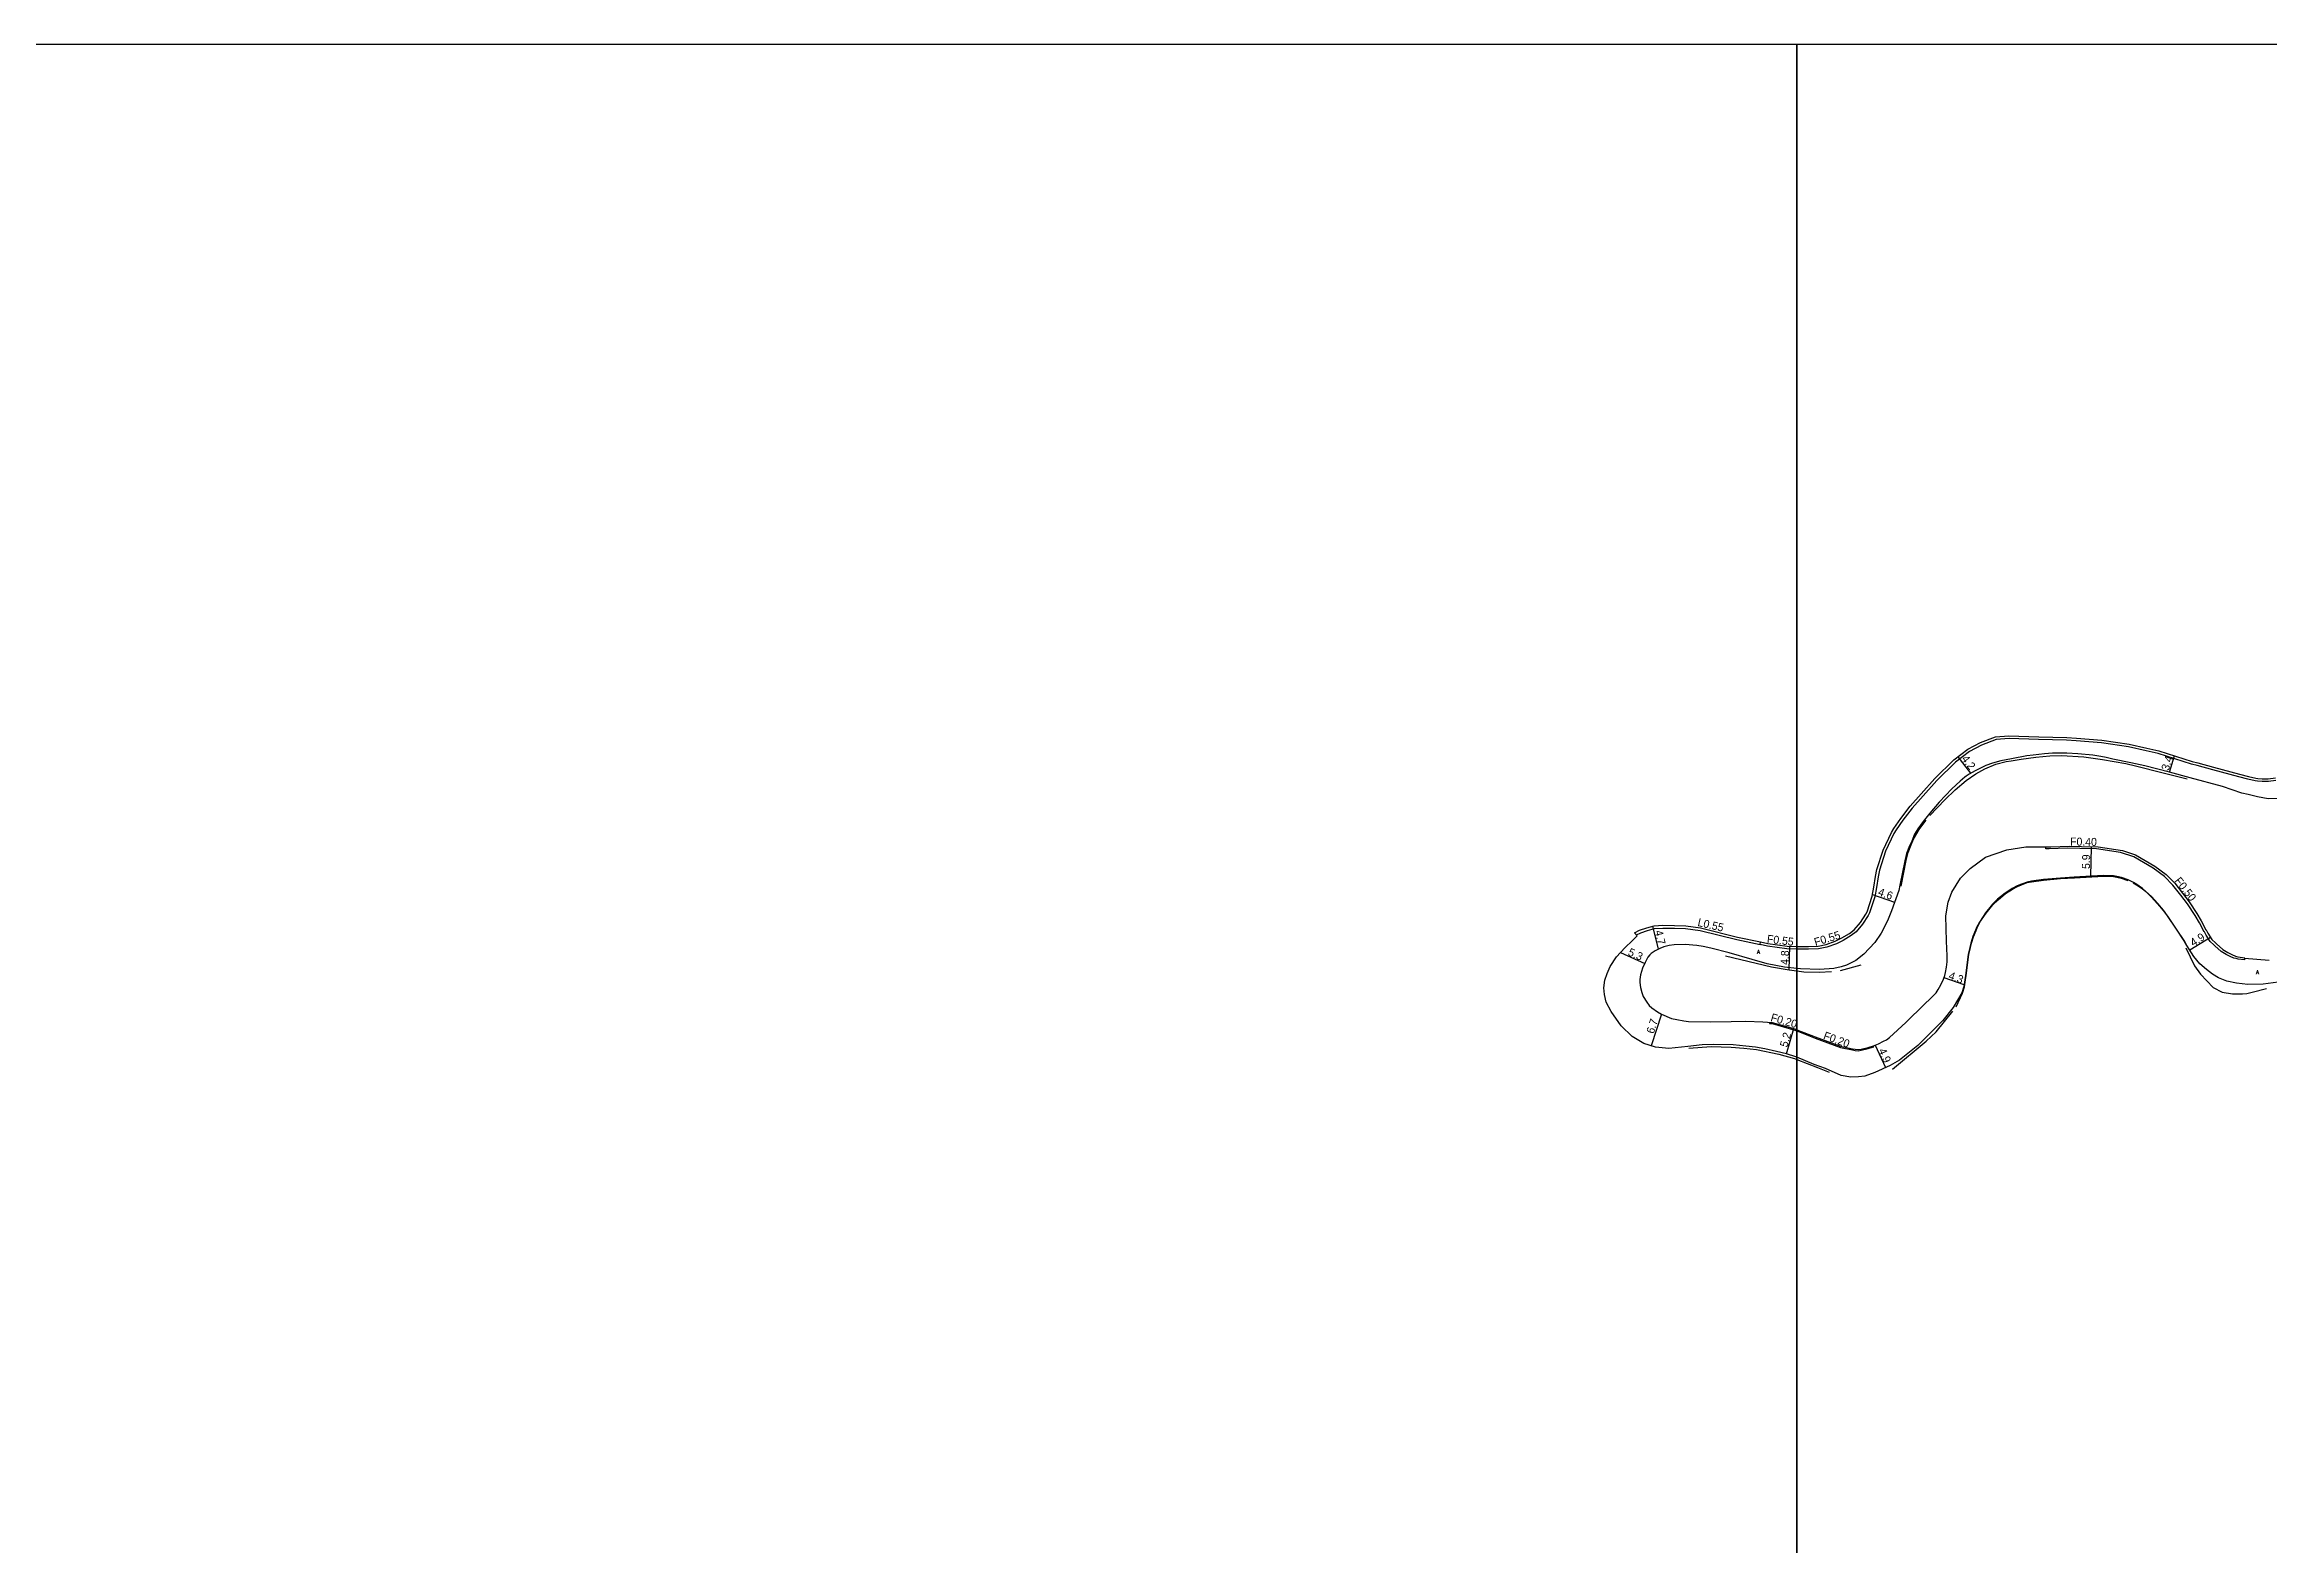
# Model space of a CAD drawing. Header units: metres. Extents: x -24000 to -20000, y -93000 to -89999.
# Drawn here: x -21950.4 to -21505.7, y -90300 to -90000 of the extents above; entities that cross this region are included whole.
import ezdxf

# ---------------------------------------------------------------- set-up
doc = ezdxf.new("R2010")
doc.units = ezdxf.units.M
doc.header["$LTSCALE"] = 2.5
for name, color, linetype in [('側溝・桝', 7, 'Continuous'), ('図郭', 7, 'Continuous'), ('幅員', 7, 'Continuous'), ('歩道・分離帯・安全施設', 7, 'Continuous'), ('舗装', 7, 'Continuous'), ('道路', 7, 'Continuous')]:
    doc.layers.add(name, color=color, linetype=linetype)
doc.styles.get("Standard").update_dxf_attribs({"font": ''})
doc.styles.add('YOKO_DECO', font='txt.shx', dxfattribs={"bigfont": 'extfont.shx'})
doc.styles.get('Standard').set_extended_font_data('@MS PGothic')

msp = doc.modelspace()

# ---------------------------------------------------------------- linework, layer by layer
at = {"layer": '側溝・桝'}
for points in [[(-21504.21, -90147.2), (-21505.7, -90147.4), (-21506.96, -90147.43), (-21507.89, -90147.36), (-21508.33, -90147.3), (-21509.84, -90146.92), (-21511.6, -90146.44), (-21516.83, -90145.04), (-21519.94, -90144.17), (-21521.06, -90143.93), (-21527.76, -90141.81), (-21530.14, -90141.25), (-21533.67, -90140.48), (-21539.1, -90139.7), (-21544.12, -90139.26), (-21546.05, -90139.13), (-21551.66, -90139), (-21557.57, -90138.79), (-21560.14, -90138.99), (-21563.05, -90140.12), (-21565.49, -90141.41), (-21568.25, -90143.52), (-21572.03, -90147.18), (-21574.73, -90150.25), (-21576.91, -90152.71), (-21578.79, -90155.1), (-21580.13, -90157.09), (-21580.58, -90157.83), (-21582.26, -90161.35), (-21583.46, -90165.13), (-21583.73, -90166.47), (-21584.06, -90168.6), (-21584.38, -90170.48), (-21585.44, -90173.68), (-21585.71, -90174.18), (-21586.85, -90175.95), (-21588.15, -90177.47), (-21589.16, -90178.23), (-21590.73, -90179.17), (-21592.09, -90179.85), (-21593.99, -90180.52), (-21595.69, -90180.86), (-21597.69, -90180.95), (-21598.95, -90180.95), (-21600, -90180.91)], [(-21510.47, -90182.73), (-21510.5, -90183.07), (-21511.72, -90182.9), (-21512.14, -90182.83), (-21512.61, -90182.71), (-21513.37, -90182.42), (-21514.16, -90182.02), (-21515.15, -90181.4), (-21516.43, -90180.29), (-21516.65, -90180.05), (-21517.33, -90179.39), (-21518.17, -90178.15), (-21518.5, -90177.47), (-21518.56, -90177.49), (-21519.46, -90175.65), (-21520.37, -90174.17), (-21521.86, -90171.88), (-21523.23, -90170.14), (-21524.79, -90168.13), (-21526.5, -90166.4), (-21528.74, -90164.7), (-21532.59, -90162.45), (-21535.25, -90161.58), (-21540.1, -90160.87), (-21543.43, -90160.8), (-21545.91, -90160.72), (-21549.53, -90160.89), (-21550.19, -90160.89), (-21550.19, -90160.49)], [(-21632.09, -90178.09), (-21631.22, -90177.65), (-21629.87, -90177.17), (-21628.46, -90176.83), (-21626.79, -90176.7), (-21624.47, -90176.71), (-21622.25, -90176.83), (-21620.79, -90176.98), (-21619.35, -90177.2), (-21611.97, -90179.03), (-21607.35, -90180.03)], [(-21600, -90180.91), (-21601.99, -90180.85), (-21605.86, -90180.36), (-21607.35, -90180.03), (-21607.24, -90179.49)], [(-21605.45, -90195.57), (-21605.46, -90195.79), (-21604.93, -90195.83), (-21600.42, -90197.11), (-21600, -90197.27)], [(-21600, -90197.27), (-21596.34, -90198.71), (-21591.26, -90200.58), (-21588.86, -90201.08), (-21588.33, -90201.17), (-21587.74, -90201.26), (-21587.12, -90201.16), (-21585.75, -90200.82), (-21584.68, -90200.48), (-21584.62, -90200.46), (-21584.68, -90200.27)]]:
    msp.add_lwpolyline(points, dxfattribs=at)
at = {"layer": '図郭'}
for points in [[(-22400, -90600), (-21600, -90600), (-21600, -90000), (-22400, -90000)], [(-21600, -90600), (-20800, -90600), (-20800, -90000), (-21600, -90000)]]:
    msp.add_lwpolyline(points, close=True, dxfattribs=at)
at = {"layer": '幅員'}
for points in [[(-21565.22, -90145.76), (-21567.76, -90142.45)], [(-21525.48, -90145.53), (-21524.45, -90142.29)], [(-21541.23, -90166.38), (-21541.11, -90160.44)], [(-21584.85, -90169.98), (-21580.47, -90171.54)], [(-21627.69, -90180.92), (-21628.78, -90176.35)], [(-21517.27, -90178.58), (-21521.41, -90181.14)], [(-21635.29, -90181.62), (-21630.43, -90183.77)], [(-21601.55, -90185.07), (-21601.39, -90180.32)], [(-21566.56, -90188.09), (-21570.57, -90186.66)], [(-21627.08, -90193.92), (-21629.1, -90200.29)], [(-21602.05, -90201.85), (-21600.62, -90196.83)], [(-21584.33, -90200.12), (-21582.28, -90204.62)]]:
    msp.add_lwpolyline(points, dxfattribs=at)
at = {"layer": '歩道・分離帯・安全施設'}
for points in [[(-21573.39, -90154.2), (-21570.43, -90151.06), (-21568.33, -90149.08), (-21566.16, -90147.23), (-21564.18, -90145.84), (-21562.42, -90144.87), (-21560.19, -90143.95), (-21558.14, -90143.41), (-21557.12, -90143.24), (-21555.14, -90142.93), (-21552.2, -90142.52), (-21549.44, -90142.28), (-21547.1, -90142.2), (-21542.61, -90142.46), (-21538.91, -90142.97), (-21534.23, -90143.81), (-21532.25, -90144.29), (-21526.78, -90145.67), (-21521.95, -90146.9)], [(-21579.17, -90168.32), (-21578.17, -90163.21), (-21577.73, -90161.6), (-21577.11, -90160.05), (-21576.65, -90158.95), (-21575.52, -90156.99), (-21574.12, -90155.16)], [(-21568.15, -90192.48), (-21566.89, -90189.71), (-21566.48, -90188.46), (-21566.27, -90187.08), (-21566.17, -90186.2), (-21565.6, -90182.03), (-21565.3, -90180.61), (-21565.09, -90179.74), (-21564.67, -90178.48), (-21564.16, -90177.17), (-21563.96, -90176.68), (-21563.38, -90175.56), (-21562.17, -90173.74), (-21560.81, -90172.04), (-21559.77, -90171.05), (-21558.25, -90169.82), (-21556.87, -90168.92), (-21555.87, -90168.38), (-21555.06, -90168.05), (-21553.92, -90167.62), (-21553.09, -90167.46), (-21550.67, -90167.1), (-21547.25, -90166.83), (-21544.51, -90166.69), (-21538.71, -90166.36), (-21536.66, -90166.42), (-21536.04, -90166.52), (-21535.15, -90166.76), (-21533.8, -90167.21)], [(-21532.74, -90167.64), (-21532.05, -90168.05), (-21530.89, -90168.89), (-21530.24, -90169.43), (-21529.13, -90170.46), (-21527.87, -90171.84), (-21526.73, -90173.18), (-21525.9, -90174.3), (-21524.12, -90176.95), (-21522.64, -90179.25), (-21522.08, -90180.2)], [(-21614.28, -90182.28), (-21605.09, -90184.44), (-21601.55, -90185.07), (-21600, -90185.26)], [(-21522.23, -90180.65), (-21520.49, -90184.24), (-21519.26, -90185.95), (-21516.78, -90188.59), (-21514.92, -90189.55), (-21512.91, -90189.88), (-21510.89, -90189.89), (-21510.03, -90189.77), (-21508.96, -90189.56), (-21506.08, -90188.78)], [(-21600, -90185.26), (-21598.61, -90185.44), (-21595.54, -90185.55), (-21593.06, -90185.4)], [(-21591.26, -90185.23), (-21587.15, -90184.09)], [(-21580.86, -90204.9), (-21574.11, -90199.3), (-21572.17, -90197.44), (-21568.78, -90193.35)], [(-21621.57, -90200.72), (-21617.15, -90200.39), (-21613.12, -90200.53), (-21610.6, -90200.71), (-21608.04, -90201.02), (-21603.59, -90201.92), (-21600.47, -90202.82), (-21600, -90203)], [(-21600, -90203), (-21595.86, -90204.6), (-21593.57, -90205.54)]]:
    msp.add_lwpolyline(points, dxfattribs=at)
at = {"layer": '道路'}
for points in [[(-21600, -90180.37), (-21598.94, -90180.4), (-21597.7, -90180.41), (-21595.76, -90180.31), (-21594.14, -90179.99), (-21592.31, -90179.35), (-21590.99, -90178.69), (-21589.47, -90177.78), (-21588.53, -90177.07), (-21587.29, -90175.63), (-21586.18, -90173.91), (-21585.94, -90173.46), (-21584.91, -90170.35), (-21584.6, -90168.51), (-21584.27, -90166.38), (-21583.99, -90164.99), (-21582.77, -90161.15), (-21581.07, -90157.57), (-21580.59, -90156.79), (-21579.23, -90154.78), (-21577.33, -90152.36), (-21575.14, -90149.89), (-21572.43, -90146.8), (-21568.61, -90143.1), (-21565.79, -90140.94), (-21563.27, -90139.62), (-21560.27, -90138.45), (-21557.58, -90138.24), (-21551.64, -90138.45), (-21546.02, -90138.58), (-21544.07, -90138.71), (-21539.04, -90139.16), (-21533.57, -90139.95), (-21530.02, -90140.71), (-21527.61, -90141.29), (-21520.92, -90143.4), (-21519.81, -90143.64), (-21516.68, -90144.51), (-21511.46, -90145.92), (-21509.7, -90146.39), (-21508.23, -90146.76), (-21507.84, -90146.81), (-21506.94, -90146.88), (-21505.74, -90146.85), (-21504.31, -90146.67)], [(-21503.32, -90150.8), (-21505.78, -90150.86), (-21507.91, -90150.47), (-21509.75, -90150), (-21511.04, -90149.76), (-21514.9, -90148.41), (-21521.37, -90146.65), (-21525.48, -90145.53), (-21530.44, -90144.28), (-21533.23, -90143.69), (-21536.83, -90142.95), (-21538.15, -90142.62), (-21539.19, -90142.4), (-21540.82, -90142.16), (-21543.81, -90141.84), (-21546, -90141.73), (-21547.64, -90141.73), (-21548.87, -90141.75), (-21550.51, -90141.88), (-21552.75, -90142.11), (-21554.03, -90142.28), (-21557.08, -90142.86), (-21559.24, -90143.3), (-21560.91, -90143.74), (-21562.22, -90144.19), (-21563.69, -90144.91), (-21564.37, -90145.24), (-21565.54, -90145.96), (-21566.12, -90146.32), (-21566.43, -90146.53), (-21567.33, -90147.32), (-21568.99, -90148.86), (-21571.51, -90151.5), (-21573.39, -90153.72), (-21574.75, -90155.4), (-21575.79, -90156.84), (-21576.46, -90157.95), (-21577.04, -90159.33), (-21577.59, -90160.58), (-21578.06, -90161.81), (-21578.44, -90163.27), (-21579.42, -90168.11), (-21579.64, -90169.21), (-21581.09, -90173.27), (-21581.89, -90175.27), (-21583.12, -90177.75), (-21584.41, -90179.63), (-21586.6, -90181.92), (-21588.19, -90183.23), (-21590.04, -90184.15), (-21591.12, -90184.49), (-21592.63, -90184.8), (-21595.49, -90185.03), (-21599.25, -90184.88), (-21600, -90184.79)], [(-21600, -90197.04), (-21596.32, -90198.49), (-21591.24, -90200.36), (-21588.85, -90200.86), (-21588.32, -90200.95), (-21587.72, -90201.03), (-21587.11, -90200.94), (-21585.74, -90200.59), (-21584.66, -90200.26), (-21583.65, -90199.85), (-21582.65, -90199.33), (-21582.1, -90199.06), (-21581.49, -90198.62), (-21578.24, -90195.61), (-21574.47, -90191.94), (-21573.25, -90190.8), (-21572.59, -90190.12), (-21572.17, -90189.64), (-21571.71, -90188.98), (-21571.2, -90188.06), (-21570.67, -90186.95), (-21570.41, -90186.22), (-21570.28, -90185.63), (-21570.06, -90184.56), (-21569.94, -90183.45), (-21569.94, -90182.28), (-21570.09, -90179.32), (-21570.19, -90174.27), (-21569.73, -90171.54), (-21569.03, -90169.52), (-21567.28, -90166.74), (-21565.35, -90164.83), (-21562.31, -90162.54), (-21558.03, -90161.08), (-21554.19, -90160.47), (-21549.19, -90160.49), (-21545.56, -90160.32), (-21543.08, -90160.4), (-21539.76, -90160.47), (-21534.9, -90161.18), (-21532.25, -90162.05), (-21528.4, -90164.3), (-21526.15, -90166), (-21524.44, -90167.74), (-21522.88, -90169.74), (-21521.52, -90171.48), (-21520.02, -90173.77), (-21519.12, -90175.25), (-21518.21, -90177.09), (-21518.16, -90177.08), (-21517.83, -90177.75), (-21516.99, -90178.99), (-21516.31, -90179.66), (-21516.09, -90179.89), (-21514.81, -90181), (-21513.81, -90181.62), (-21513.02, -90182.02), (-21512.27, -90182.31), (-21511.79, -90182.44), (-21511.38, -90182.51), (-21510.45, -90182.67), (-21510.47, -90182.73), (-21505.55, -90183.11)], [(-21503.78, -90187.52), (-21506.74, -90187.93), (-21509.82, -90188), (-21512.09, -90187.76), (-21514.03, -90187.32), (-21515.68, -90186.69), (-21516.89, -90185.93), (-21518.11, -90185.01), (-21519.44, -90183.87), (-21520.65, -90182.38), (-21522.02, -90180.17), (-21522.58, -90179.21), (-21524.06, -90176.91), (-21525.85, -90174.26), (-21526.67, -90173.14), (-21527.82, -90171.79), (-21529.08, -90170.41), (-21530.19, -90169.38), (-21530.85, -90168.83), (-21532.01, -90167.99), (-21532.71, -90167.58), (-21533.75, -90167.08), (-21535.11, -90166.63), (-21536.02, -90166.39), (-21536.65, -90166.29), (-21538.72, -90166.23), (-21544.52, -90166.56), (-21547.25, -90166.7), (-21550.69, -90166.97), (-21553.11, -90167.33), (-21553.96, -90167.5), (-21555.11, -90167.93), (-21555.93, -90168.26), (-21556.94, -90168.8), (-21558.33, -90169.71), (-21559.86, -90170.95), (-21560.91, -90171.95), (-21562.27, -90173.66), (-21563.5, -90175.5), (-21564.08, -90176.63), (-21564.29, -90177.13), (-21564.79, -90178.43), (-21565.21, -90179.71), (-21565.43, -90180.58), (-21565.73, -90182), (-21566.3, -90186.19), (-21566.4, -90187.07), (-21566.61, -90188.43), (-21567.02, -90189.66), (-21568.72, -90192.61), (-21570.82, -90195.18), (-21575.81, -90200.22), (-21579.46, -90203.16), (-21581.34, -90204.2), (-21584.43, -90205.6), (-21586.43, -90206.31), (-21587.65, -90206.47), (-21589.23, -90206.51), (-21591.15, -90206.17), (-21594.25, -90204.82), (-21596.56, -90204.01), (-21600, -90202.56)], [(-21600, -90202.56), (-21600.2, -90202.47), (-21602.05, -90201.85), (-21604.06, -90201.37), (-21606.39, -90200.85), (-21608.25, -90200.55), (-21610.17, -90200.31), (-21612.71, -90200.06), (-21616.62, -90200.03), (-21618.91, -90200.09), (-21621.79, -90200.42), (-21625.61, -90200.81), (-21628.28, -90200.55), (-21630.61, -90199.81), (-21632.92, -90198.37), (-21635.1, -90196.24), (-21637.12, -90193.41), (-21638.11, -90191.52), (-21638.45, -90189.99), (-21638.61, -90188.69), (-21638.38, -90187.13), (-21637.94, -90185.8), (-21637.32, -90184.39), (-21636.09, -90182.49), (-21634.38, -90180.64), (-21632.84, -90179.17), (-21631.91, -90178.28), (-21632.48, -90177.68), (-21631.44, -90177.15), (-21630.03, -90176.64), (-21628.54, -90176.29), (-21626.81, -90176.15), (-21624.46, -90176.17), (-21622.2, -90176.28), (-21620.72, -90176.44), (-21619.25, -90176.67), (-21611.84, -90178.5), (-21607.24, -90179.49), (-21605.77, -90179.82), (-21601.95, -90180.3), (-21600, -90180.37)], [(-21600, -90184.79), (-21602.47, -90184.5), (-21605.91, -90183.87), (-21608.91, -90183.02), (-21613.56, -90181.67), (-21617.21, -90180.75), (-21618.76, -90180.38), (-21619.99, -90180.21), (-21622.33, -90179.97), (-21624.52, -90180.07), (-21625.56, -90180.23), (-21626.62, -90180.47), (-21627.42, -90180.77), (-21628.36, -90181.26), (-21629.16, -90181.8), (-21629.41, -90182.06), (-21629.77, -90182.55), (-21630.35, -90183.6), (-21630.85, -90184.72), (-21631.28, -90186.04), (-21631.39, -90187.01), (-21631.42, -90187.58), (-21631.28, -90188.57), (-21631.03, -90189.6), (-21630.71, -90190.37), (-21630, -90191.56), (-21629.51, -90192.23), (-21628.98, -90192.68), (-21627.87, -90193.46), (-21627.08, -90193.92), (-21625.07, -90194.8), (-21623.98, -90195), (-21622.6, -90195.26), (-21621.65, -90195.38), (-21617.18, -90195.49), (-21613.14, -90195.4), (-21610.18, -90195.31), (-21606.78, -90195.47), (-21604.91, -90195.6), (-21600.4, -90196.89), (-21600, -90197.04)]]:
    msp.add_lwpolyline(points, dxfattribs=at)

# ---------------------------------------------------------------- texts
at = {"layer": '側溝・桝'}
for s, rotation, p in [('F0.40', 359, (-21545.37, -90160.2)), ('F0.50', 308, (-21524.57, -90167.3)), ('L0.55', 347, (-21619.95, -90176.27)), ('F0.55', 353, (-21606.05, -90179.63)), ('F0.55', 17, (-21596.26, -90180.34)), ('F0.20', 344, (-21605.36, -90195.27)), ('F0.20', 340, (-21594.84, -90198.87))]:
    msp.add_text(s, height=1.6, rotation=rotation, dxfattribs=at).set_placement(p)
at = {"layer": '幅員'}
for s, rotation, p in [('4.2', 307, (-21567.18, -90142.9)), ('3.4', 72, (-21525.66, -90145.35)), ('5.9', 89, (-21541.4, -90164.9)), ('4.6', 340, (-21583.91, -90170.12)), ('4.7', 283, (-21628.43, -90177.34)), ('4.9', 32, (-21520.72, -90180.47)), ('5.3', 336, (-21633.91, -90182.1)), ('4.8', 88, (-21601.66, -90184.1)), ('4.3', 340, (-21569.79, -90186.86)), ('6.7', 72, (-21628.63, -90197.95)), ('5.2', 74, (-21601.91, -90200.66)), ('4.9', 294, (-21583.73, -90201.18))]:
    msp.add_text(s, height=1.6, rotation=rotation, dxfattribs=at).set_placement(p)
at = {"layer": '舗装', "style": 'YOKO_DECO'}
for p in [(-21607.94, -90181.84, 741.23), (-21508.17, -90185.9, 727.06)]:
    msp.add_text('A', height=0.75, dxfattribs=at).set_placement(p)

doc.saveas('drawing.dxf')
